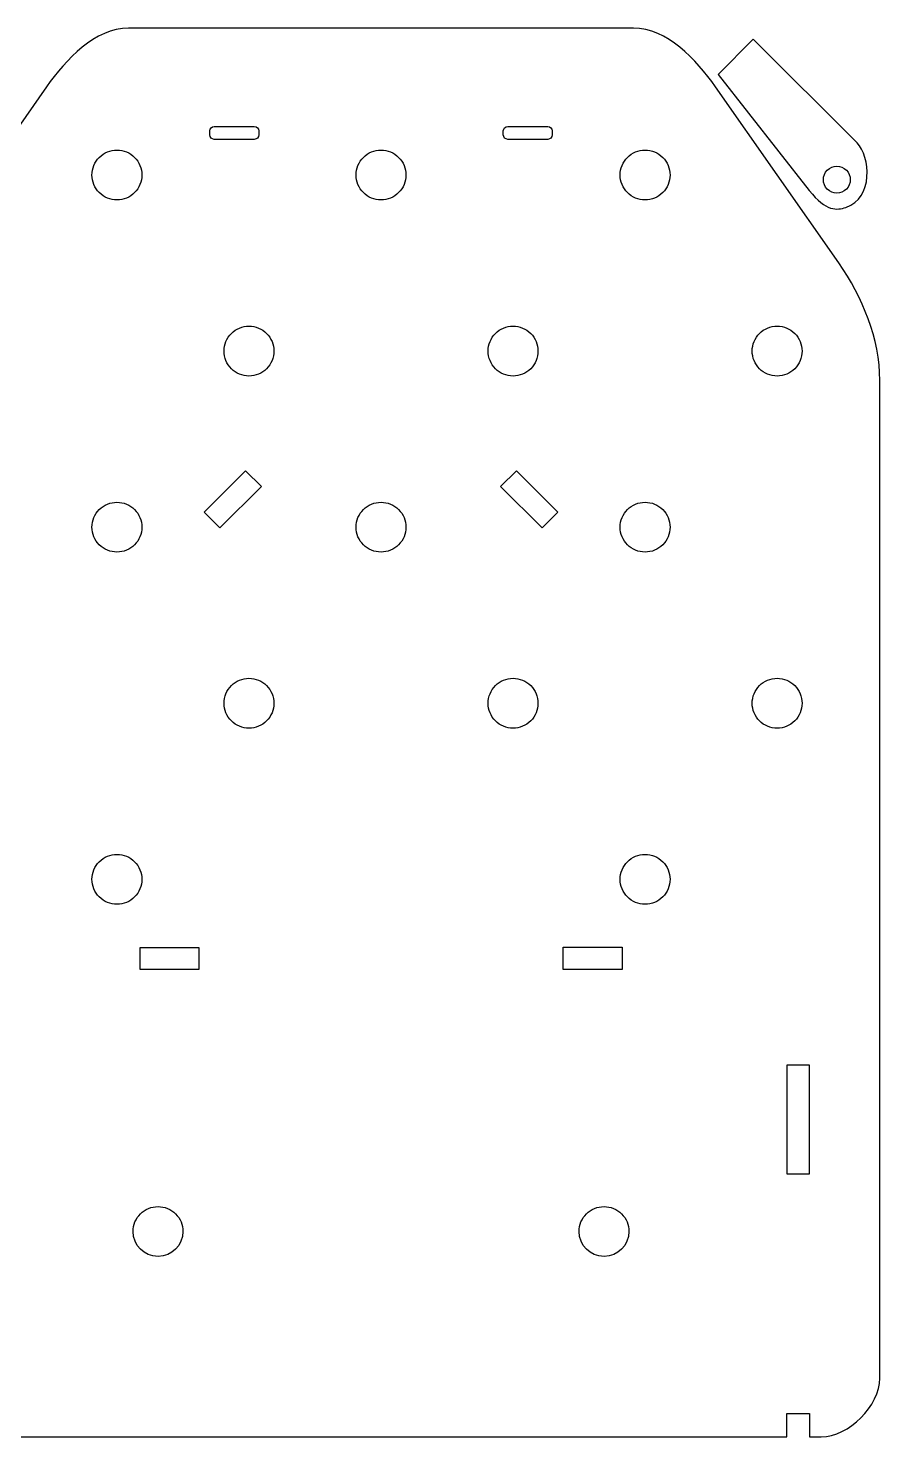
# Model space of a CAD drawing. Extents: x 14.7 to 28.1, y 1.6 to 11.3.
# Drawn here: x 22.39 to 28.1, y 1.74 to 11.19 of the extents above; entities that cross this region are included whole.
import ezdxf

# ---------------------------------------------------------------- set-up
doc = ezdxf.new("R2010")
doc.units = 0
doc.layers.add('parts', color=7, linetype='CONTINUOUS')

msp = doc.modelspace()

# ---------------------------------------------------------------- linework, layer by layer
at = {"layer": 'parts', "color": 7}
for p, q in [((26.449319, 11.191076), (23.063492, 11.191076)), ((27.254064, 11.118049), (27.017434, 10.881418)), ((27.950046, 10.422067), (27.254064, 11.118049)), ((27.017434, 10.881418), (27.629899, 10.10192)), ((22.512311, 10.797376), (21.685539, 9.616273)), ((27.827271, 9.616273), (27.0005, 10.797376)), ((23.608491, 10.474931), (23.608491, 10.502638)), ((23.638019, 10.532165), (23.906299, 10.532165)), ((23.935827, 10.502638), (23.935827, 10.474931)), ((23.935827, 10.502638), (23.935827, 10.502638)), ((25.576996, 10.474931), (25.576996, 10.502638)), ((25.606523, 10.532165), (25.874803, 10.532165)), ((25.904331, 10.502638), (25.904331, 10.474931)), ((25.904331, 10.502638), (25.904331, 10.502638)), ((23.906299, 10.445404), (23.638019, 10.445404)), ((25.874803, 10.445404), (25.606523, 10.445404)), ((27.950046, 10.422067), (27.950046, 10.422067)), ((23.152081, 10.206193), (23.152081, 10.206193)), ((24.923729, 10.206193), (24.923729, 10.206193)), ((26.695389, 10.206193), (26.695389, 10.206193)), ((27.878322, 10.111118), (27.878322, 10.111118)), ((24.037908, 9.025084), (24.037908, 9.025084)), ((25.809556, 9.025084), (25.809556, 9.025084)), ((27.581216, 9.025084), (27.581216, 9.025084)), ((28.102862, 2.135958), (28.102862, 8.828872)), ((23.569777, 7.943959), (23.848159, 8.222355)), ((23.848159, 8.222355), (23.953676, 8.116838)), ((25.559135, 8.116838), (25.664652, 8.222355)), ((25.664652, 8.222355), (25.943046, 7.943972)), ((23.953676, 8.116838), (23.675293, 7.838443)), ((25.83753, 7.838456), (25.559135, 8.116838)), ((23.675293, 7.838443), (23.569777, 7.943959)), ((25.943046, 7.943972), (25.83753, 7.838456)), ((23.152081, 7.843988), (23.152081, 7.843988)), ((24.923729, 7.843988), (24.923729, 7.843988)), ((26.695389, 7.843988), (26.695389, 7.843988)), ((24.037908, 6.662886), (24.037908, 6.662886)), ((25.809556, 6.662886), (25.809556, 6.662886)), ((27.581216, 6.662886), (27.581216, 6.662886)), ((23.152081, 5.481783), (23.152081, 5.481783)), ((26.695389, 5.481783), (26.695389, 5.481783)), ((23.139703, 5.025504), (23.533404, 5.025513)), ((23.139703, 4.876281), (23.139703, 5.025504)), ((23.533404, 5.025513), (23.533404, 4.876291)), ((25.979449, 5.026665), (26.37315, 5.026674)), ((25.979449, 4.877442), (25.979449, 5.026665)), ((26.37315, 5.026674), (26.37315, 4.877452)), ((23.533404, 4.876291), (23.139703, 4.876281)), ((26.37315, 4.877452), (25.979449, 4.877442)), ((27.630391, 4.23507), (27.478248, 4.23507)), ((27.478248, 4.23507), (27.478248, 3.50603)), ((27.630391, 3.50603), (27.630391, 4.23507)), ((27.478248, 3.50603), (27.630391, 3.50603)), ((23.427671, 3.119579), (23.427671, 3.119579)), ((26.419798, 3.119579), (26.419798, 3.119579)), ((27.478249, 1.742257), (27.478249, 1.89973)), ((27.478249, 1.89973), (27.630392, 1.89973)), ((27.630392, 1.89973), (27.630392, 1.742257)), ((22.034503, 1.742257), (27.478249, 1.742257)), ((27.630392, 1.742257), (27.709161, 1.742257))]:
    msp.add_line(p, q, dxfattribs=at)
for points in [[(23.063492, 11.191076), (22.837709, 11.191076), (22.641789, 10.982344), (22.512311, 10.797376)], [(27.0005, 10.797376), (26.871022, 10.982344), (26.675101, 11.191076), (26.449319, 11.191076)], [(23.608491, 10.502638), (23.608491, 10.518996), (23.621661, 10.532165), (23.638019, 10.532165)], [(23.906299, 10.532165), (23.922658, 10.532165), (23.935827, 10.518996), (23.935827, 10.502638)], [(25.576996, 10.502638), (25.576996, 10.518996), (25.590164, 10.532165), (25.606523, 10.532165)], [(25.874803, 10.532165), (25.891161, 10.532165), (25.904331, 10.518996), (25.904331, 10.502638)], [(23.638019, 10.445404), (23.621661, 10.445404), (23.608491, 10.458573), (23.608491, 10.474931)], [(23.935827, 10.474931), (23.935827, 10.458573), (23.922658, 10.445404), (23.906299, 10.445404)], [(25.606523, 10.445404), (25.590164, 10.445404), (25.576996, 10.458573), (25.576996, 10.474931)], [(25.904331, 10.474931), (25.904331, 10.458573), (25.891161, 10.445404), (25.874803, 10.445404)], [(27.875177, 9.98923), (28.060659, 10.05005), (28.042188, 10.329925), (27.950046, 10.422067)], [(22.817434, 10.206193), (22.817434, 10.25057), (22.835063, 10.293129), (22.866442, 10.324508)], [(22.866442, 10.324508), (22.897822, 10.355887), (22.940381, 10.373516), (22.984758, 10.373516)], [(22.984758, 10.373516), (23.029135, 10.373516), (23.071694, 10.355887), (23.103073, 10.324508)], [(23.103073, 10.324508), (23.134452, 10.293129), (23.152081, 10.25057), (23.152081, 10.206193)], [(24.589082, 10.206193), (24.589082, 10.25057), (24.606711, 10.293129), (24.63809, 10.324508)], [(24.63809, 10.324508), (24.669469, 10.355887), (24.712029, 10.373516), (24.756406, 10.373516)], [(24.756406, 10.373516), (24.800782, 10.373516), (24.843342, 10.355887), (24.874721, 10.324508)], [(24.874721, 10.324508), (24.9061, 10.293129), (24.923729, 10.25057), (24.923729, 10.206193)], [(26.360742, 10.206193), (26.360742, 10.25057), (26.378371, 10.293129), (26.40975, 10.324508)], [(26.40975, 10.324508), (26.441129, 10.355887), (26.483689, 10.373516), (26.528066, 10.373516)], [(26.528066, 10.373516), (26.572442, 10.373516), (26.615002, 10.355887), (26.646381, 10.324508)], [(26.646381, 10.324508), (26.67776, 10.293129), (26.695389, 10.25057), (26.695389, 10.206193)], [(22.866442, 10.087877), (22.835063, 10.119257), (22.817434, 10.161816), (22.817434, 10.206193)], [(23.152081, 10.206193), (23.152081, 10.161816), (23.134452, 10.119257), (23.103073, 10.087877)], [(24.63809, 10.087877), (24.606711, 10.119257), (24.589082, 10.161816), (24.589082, 10.206193)], [(24.923729, 10.206193), (24.923729, 10.161816), (24.9061, 10.119257), (24.874721, 10.087877)], [(26.40975, 10.087877), (26.378371, 10.119257), (26.360742, 10.161816), (26.360742, 10.206193)], [(26.695389, 10.206193), (26.695389, 10.161816), (26.67776, 10.119257), (26.646381, 10.087877)], [(27.75065, 10.111118), (27.715394, 10.146374), (27.715394, 10.203534), (27.75065, 10.23879)], [(27.75065, 10.23879), (27.76758, 10.25572), (27.790543, 10.265232), (27.814486, 10.265232)], [(27.814486, 10.265232), (27.838429, 10.265232), (27.861392, 10.25572), (27.878322, 10.23879)], [(27.878322, 10.23879), (27.913578, 10.203534), (27.913578, 10.146374), (27.878322, 10.111118)], [(27.814486, 10.084676), (27.790543, 10.084676), (27.76758, 10.094188), (27.75065, 10.111118)], [(27.878322, 10.111118), (27.861392, 10.094188), (27.838429, 10.084676), (27.814486, 10.084676)], [(22.984758, 10.038869), (22.940381, 10.038869), (22.897822, 10.056498), (22.866442, 10.087877)], [(23.103073, 10.087877), (23.071694, 10.056498), (23.029135, 10.038869), (22.984758, 10.038869)], [(24.756406, 10.038869), (24.712029, 10.038869), (24.669469, 10.056498), (24.63809, 10.087877)], [(24.874721, 10.087877), (24.843342, 10.056498), (24.800782, 10.038869), (24.756406, 10.038869)], [(26.528066, 10.038869), (26.483689, 10.038869), (26.441129, 10.056498), (26.40975, 10.087877)], [(26.646381, 10.087877), (26.615002, 10.056498), (26.572442, 10.038869), (26.528066, 10.038869)], [(27.629899, 10.10192), (27.741866, 9.959418), (27.815199, 9.969564), (27.875177, 9.98923)], [(28.102862, 8.828872), (28.102862, 9.106951), (27.986739, 9.388462), (27.827271, 9.616273)], [(23.752269, 9.143399), (23.783648, 9.174779), (23.826208, 9.192407), (23.870584, 9.192407)], [(23.870584, 9.192407), (23.914961, 9.192407), (23.957521, 9.174779), (23.9889, 9.143399)], [(25.523917, 9.143399), (25.555296, 9.174779), (25.597855, 9.192407), (25.642232, 9.192407)], [(25.642232, 9.192407), (25.686609, 9.192407), (25.729168, 9.174779), (25.760548, 9.143399)], [(27.295577, 9.143399), (27.326956, 9.174779), (27.369515, 9.192407), (27.413892, 9.192407)], [(27.413892, 9.192407), (27.458269, 9.192407), (27.500828, 9.174779), (27.532208, 9.143399)], [(23.703261, 9.025084), (23.703261, 9.069461), (23.72089, 9.11202), (23.752269, 9.143399)], [(23.9889, 9.143399), (24.020279, 9.11202), (24.037908, 9.069461), (24.037908, 9.025084)], [(25.474909, 9.025084), (25.474909, 9.069461), (25.492538, 9.11202), (25.523917, 9.143399)], [(25.760548, 9.143399), (25.791927, 9.11202), (25.809556, 9.069461), (25.809556, 9.025084)], [(27.246569, 9.025084), (27.246569, 9.069461), (27.264198, 9.11202), (27.295577, 9.143399)], [(27.532208, 9.143399), (27.563587, 9.11202), (27.581216, 9.069461), (27.581216, 9.025084)], [(23.752269, 8.906769), (23.72089, 8.938148), (23.703261, 8.980707), (23.703261, 9.025084)], [(24.037908, 9.025084), (24.037908, 8.980707), (24.020279, 8.938148), (23.9889, 8.906769)], [(25.523917, 8.906769), (25.492538, 8.938148), (25.474909, 8.980707), (25.474909, 9.025084)], [(25.809556, 9.025084), (25.809556, 8.980707), (25.791927, 8.938148), (25.760548, 8.906769)], [(27.295577, 8.906769), (27.264198, 8.938148), (27.246569, 8.980707), (27.246569, 9.025084)], [(27.581216, 9.025084), (27.581216, 8.980707), (27.563587, 8.938148), (27.532208, 8.906769)], [(23.870584, 8.857761), (23.826208, 8.857761), (23.783648, 8.875389), (23.752269, 8.906769)], [(23.9889, 8.906769), (23.957521, 8.875389), (23.914961, 8.857761), (23.870584, 8.857761)], [(25.642232, 8.857761), (25.597855, 8.857761), (25.555296, 8.875389), (25.523917, 8.906769)], [(25.760548, 8.906769), (25.729168, 8.875389), (25.686609, 8.857761), (25.642232, 8.857761)], [(27.413892, 8.857761), (27.369515, 8.857761), (27.326956, 8.875389), (27.295577, 8.906769)], [(27.532208, 8.906769), (27.500828, 8.875389), (27.458269, 8.857761), (27.413892, 8.857761)], [(22.817434, 7.843988), (22.817434, 7.888365), (22.835063, 7.930924), (22.866442, 7.962304)], [(22.866442, 7.962304), (22.897822, 7.993683), (22.940381, 8.011311), (22.984758, 8.011311)], [(22.984758, 8.011311), (23.029135, 8.011311), (23.071694, 7.993683), (23.103073, 7.962304)], [(23.103073, 7.962304), (23.134452, 7.930924), (23.152081, 7.888365), (23.152081, 7.843988)], [(24.589082, 7.843988), (24.589082, 7.888365), (24.606711, 7.930924), (24.63809, 7.962304)], [(24.63809, 7.962304), (24.669469, 7.993683), (24.712029, 8.011311), (24.756406, 8.011311)], [(24.756406, 8.011311), (24.800782, 8.011311), (24.843342, 7.993683), (24.874721, 7.962304)], [(24.874721, 7.962304), (24.9061, 7.930924), (24.923729, 7.888365), (24.923729, 7.843988)], [(26.360742, 7.843988), (26.360742, 7.888365), (26.378371, 7.930924), (26.40975, 7.962304)], [(26.40975, 7.962304), (26.441129, 7.993683), (26.483689, 8.011311), (26.528066, 8.011311)], [(26.528066, 8.011311), (26.572442, 8.011311), (26.615002, 7.993683), (26.646381, 7.962304)], [(26.646381, 7.962304), (26.67776, 7.930924), (26.695389, 7.888365), (26.695389, 7.843988)], [(22.866442, 7.725673), (22.835063, 7.757052), (22.817434, 7.799611), (22.817434, 7.843988)], [(23.152081, 7.843988), (23.152081, 7.799611), (23.134452, 7.757052), (23.103073, 7.725673)], [(24.63809, 7.725673), (24.606711, 7.757052), (24.589082, 7.799611), (24.589082, 7.843988)], [(24.923729, 7.843988), (24.923729, 7.799611), (24.9061, 7.757052), (24.874721, 7.725673)], [(26.40975, 7.725673), (26.378371, 7.757052), (26.360742, 7.799611), (26.360742, 7.843988)], [(26.695389, 7.843988), (26.695389, 7.799611), (26.67776, 7.757052), (26.646381, 7.725673)], [(22.984758, 7.676665), (22.940381, 7.676665), (22.897822, 7.694293), (22.866442, 7.725673)], [(23.103073, 7.725673), (23.071694, 7.694293), (23.029135, 7.676665), (22.984758, 7.676665)], [(24.756406, 7.676665), (24.712029, 7.676665), (24.669469, 7.694293), (24.63809, 7.725673)], [(24.874721, 7.725673), (24.843342, 7.694293), (24.800782, 7.676665), (24.756406, 7.676665)], [(26.528066, 7.676665), (26.483689, 7.676665), (26.441129, 7.694293), (26.40975, 7.725673)], [(26.646381, 7.725673), (26.615002, 7.694293), (26.572442, 7.676665), (26.528066, 7.676665)], [(23.752269, 6.781201), (23.783648, 6.81258), (23.826208, 6.830209), (23.870584, 6.830209)], [(23.870584, 6.830209), (23.914961, 6.830209), (23.957521, 6.81258), (23.9889, 6.781201)], [(25.523917, 6.781201), (25.555296, 6.81258), (25.597855, 6.830209), (25.642232, 6.830209)], [(25.642232, 6.830209), (25.686609, 6.830209), (25.729168, 6.81258), (25.760548, 6.781201)], [(27.295577, 6.781201), (27.326956, 6.81258), (27.369515, 6.830209), (27.413892, 6.830209)], [(27.413892, 6.830209), (27.458269, 6.830209), (27.500828, 6.81258), (27.532208, 6.781201)], [(23.703261, 6.662886), (23.703261, 6.707263), (23.72089, 6.749822), (23.752269, 6.781201)], [(23.9889, 6.781201), (24.020279, 6.749822), (24.037908, 6.707263), (24.037908, 6.662886)], [(25.474909, 6.662886), (25.474909, 6.707263), (25.492538, 6.749822), (25.523917, 6.781201)], [(25.760548, 6.781201), (25.791927, 6.749822), (25.809556, 6.707263), (25.809556, 6.662886)], [(27.246569, 6.662886), (27.246569, 6.707263), (27.264198, 6.749822), (27.295577, 6.781201)], [(27.532208, 6.781201), (27.563587, 6.749822), (27.581216, 6.707263), (27.581216, 6.662886)], [(23.752269, 6.54457), (23.72089, 6.575949), (23.703261, 6.618509), (23.703261, 6.662886)], [(24.037908, 6.662886), (24.037908, 6.618509), (24.020279, 6.575949), (23.9889, 6.54457)], [(25.523917, 6.54457), (25.492538, 6.575949), (25.474909, 6.618509), (25.474909, 6.662886)], [(25.809556, 6.662886), (25.809556, 6.618509), (25.791927, 6.575949), (25.760548, 6.54457)], [(27.295577, 6.54457), (27.264198, 6.575949), (27.246569, 6.618509), (27.246569, 6.662886)], [(27.581216, 6.662886), (27.581216, 6.618509), (27.563587, 6.575949), (27.532208, 6.54457)], [(23.870584, 6.495562), (23.826208, 6.495562), (23.783648, 6.513191), (23.752269, 6.54457)], [(23.9889, 6.54457), (23.957521, 6.513191), (23.914961, 6.495562), (23.870584, 6.495562)], [(25.642232, 6.495562), (25.597855, 6.495562), (25.555296, 6.513191), (25.523917, 6.54457)], [(25.760548, 6.54457), (25.729168, 6.513191), (25.686609, 6.495562), (25.642232, 6.495562)], [(27.413892, 6.495562), (27.369515, 6.495562), (27.326956, 6.513191), (27.295577, 6.54457)], [(27.532208, 6.54457), (27.500828, 6.513191), (27.458269, 6.495562), (27.413892, 6.495562)], [(22.817434, 5.481783), (22.817434, 5.52616), (22.835063, 5.568719), (22.866442, 5.600099)], [(22.866442, 5.600099), (22.897822, 5.631478), (22.940381, 5.649106), (22.984758, 5.649106)], [(22.984758, 5.649106), (23.029135, 5.649106), (23.071694, 5.631478), (23.103073, 5.600099)], [(23.103073, 5.600099), (23.134452, 5.568719), (23.152081, 5.52616), (23.152081, 5.481783)], [(26.360742, 5.481783), (26.360742, 5.52616), (26.378371, 5.568719), (26.40975, 5.600099)], [(26.40975, 5.600099), (26.441129, 5.631478), (26.483689, 5.649106), (26.528066, 5.649106)], [(26.528066, 5.649106), (26.572442, 5.649106), (26.615002, 5.631478), (26.646381, 5.600099)], [(26.646381, 5.600099), (26.67776, 5.568719), (26.695389, 5.52616), (26.695389, 5.481783)], [(22.866442, 5.363468), (22.835063, 5.394847), (22.817434, 5.437406), (22.817434, 5.481783)], [(23.152081, 5.481783), (23.152081, 5.437406), (23.134452, 5.394847), (23.103073, 5.363468)], [(26.40975, 5.363468), (26.378371, 5.394847), (26.360742, 5.437406), (26.360742, 5.481783)], [(26.695389, 5.481783), (26.695389, 5.437406), (26.67776, 5.394847), (26.646381, 5.363468)], [(22.984758, 5.31446), (22.940381, 5.31446), (22.897822, 5.332088), (22.866442, 5.363468)], [(23.103073, 5.363468), (23.071694, 5.332088), (23.029135, 5.31446), (22.984758, 5.31446)], [(26.528066, 5.31446), (26.483689, 5.31446), (26.441129, 5.332088), (26.40975, 5.363468)], [(26.646381, 5.363468), (26.615002, 5.332088), (26.572442, 5.31446), (26.528066, 5.31446)], [(23.093024, 3.119579), (23.093024, 3.163956), (23.110653, 3.206515), (23.142032, 3.237894)], [(23.142032, 3.237894), (23.173412, 3.269273), (23.215971, 3.286902), (23.260348, 3.286902)], [(23.260348, 3.286902), (23.304725, 3.286902), (23.347284, 3.269273), (23.378663, 3.237894)], [(23.378663, 3.237894), (23.410042, 3.206515), (23.427671, 3.163956), (23.427671, 3.119579)], [(26.085151, 3.119579), (26.085151, 3.163956), (26.10278, 3.206515), (26.134159, 3.237894)], [(26.134159, 3.237894), (26.165538, 3.269273), (26.208098, 3.286902), (26.252474, 3.286902)], [(26.252474, 3.286902), (26.296851, 3.286902), (26.339411, 3.269273), (26.37079, 3.237894)], [(26.37079, 3.237894), (26.402169, 3.206515), (26.419798, 3.163956), (26.419798, 3.119579)], [(23.260348, 2.952256), (23.167938, 2.952256), (23.093024, 3.027169), (23.093024, 3.119579)], [(23.427671, 3.119579), (23.427671, 3.027169), (23.352758, 2.952256), (23.260348, 2.952256)], [(26.252474, 2.952256), (26.160064, 2.952256), (26.085151, 3.027169), (26.085151, 3.119579)], [(26.419798, 3.119579), (26.419798, 3.027169), (26.344885, 2.952256), (26.252474, 2.952256)], [(27.709161, 1.742257), (27.894753, 1.742257), (28.102862, 1.950365), (28.102862, 2.135958)]]:
    msp.add_open_spline(points, degree=3, dxfattribs=at)

doc.saveas('drawing.dxf')
